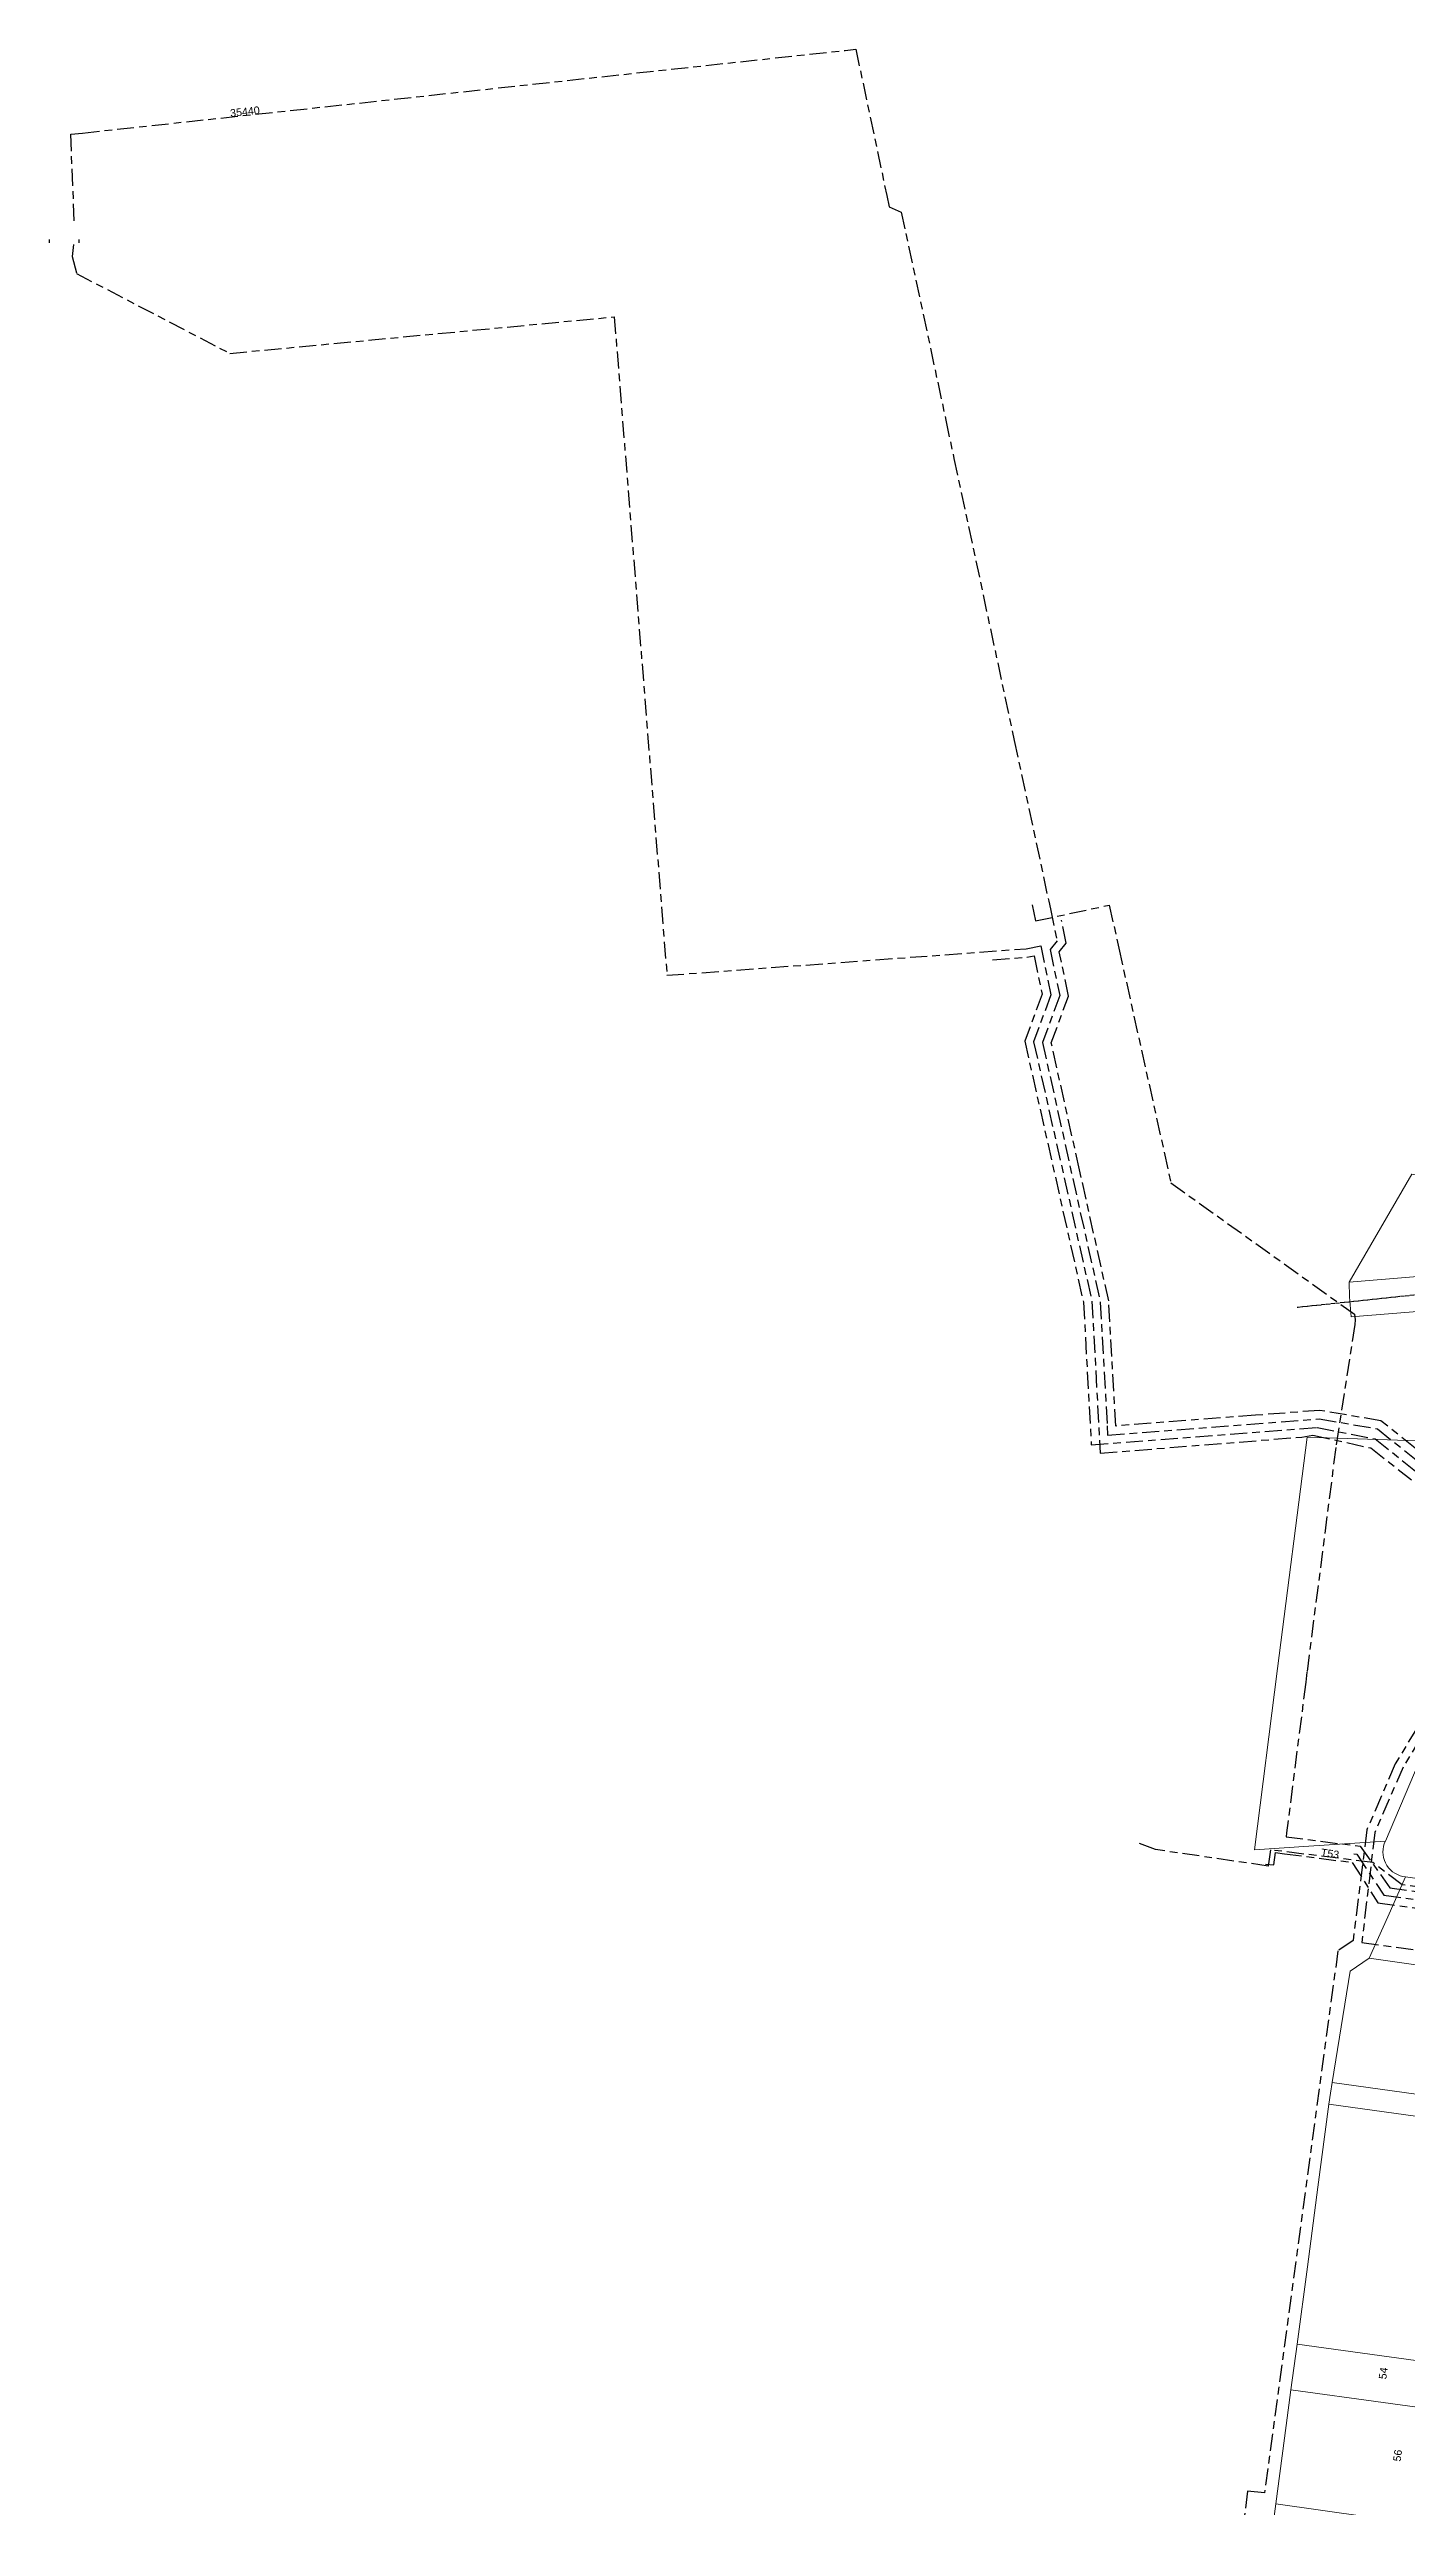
# Model space of a CAD drawing. Header units: metres. Extents: x 307881 to 309377, y 6244646 to 6245709.
# Drawn here: x 307881 to 308201, y 6245130 to 6245709 of the extents above; entities that cross this region are included whole.
import ezdxf

# ---------------------------------------------------------------- set-up
doc = ezdxf.new("R2010")
doc.units = ezdxf.units.M
doc.linetypes.add('Cable Exist OH', pattern=[1, 1, 0])
doc.linetypes.add('Cable Exist UG', pattern=[8.2, 4, -1.2, 1.8, -1.2])
for name, color, linetype in [('_User Miscellaneous7', 7, 'Continuous'), ('Mains_HV_EXT', 7, 'Continuous'), ('Mains_LV_EXT', 7, 'Continuous'), ('Mains_SL_EXT', 7, 'Continuous')]:
    doc.layers.add(name, color=color, linetype=linetype)
for name, color, linetype, lineweight in [('Cadastre Buildings_SP_EXT', 9, 'Continuous', 5), ('Cadastre Land Parcels_SP_EXT', 9, 'Continuous', 5), ('Cadastre Roads_SP_EXT', 9, 'Continuous', 5)]:
    doc.layers.add(name, color=color, linetype=linetype, lineweight=lineweight)
doc.styles.get("Standard").update_dxf_attribs({"font": 'arial.ttf'})

msp = doc.modelspace()

# ---------------------------------------------------------------- linework, layer by layer
at = {"layer": 'Cadastre Buildings_SP_EXT', "linetype": 'Continuous'}
msp.add_lwpolyline([(308242.99, 6245307.86), (308208.57, 6245312.7), (308202.7, 6245302.96), (308195.84, 6245286.92), (308195.58, 6245286.3), (308195.4, 6245285.66), (308195.29, 6245285), (308195.25, 6245284.33), (308195.29, 6245283.66), (308195.41, 6245283.01), (308195.6, 6245282.37), (308195.86, 6245281.75), (308196.19, 6245281.17), (308196.58, 6245280.63), (308197.03, 6245280.13), (308197.53, 6245279.69), (308198.08, 6245279.32), (308198.67, 6245279), (308199.29, 6245278.75), (308199.94, 6245278.58), (308200.6, 6245278.48), (308220.93, 6245275.62), (308238.19, 6245273.21), (308242.99, 6245307.86)], close=True, dxfattribs=at)
msp.add_lwpolyline([(308205.25, 6245257.48), (308192.02, 6245259.33), (308187.58, 6245256.27), (308183.31, 6245230.08), (308236.44, 6245222.66)], dxfattribs=at)
at = {"layer": 'Cadastre Land Parcels_SP_EXT', "linetype": 'Continuous'}
for points in [[(308242.25, 6245423.09), (308242.12, 6245425.02), (308242.08, 6245426.93), (308242.1, 6245428.85), (308242.2, 6245430.76), (308242.36, 6245432.67), (308242.6, 6245434.57), (308242.91, 6245436.46), (308202.04, 6245443.93), (308187.32, 6245418.52), (308242.25, 6245423.09)], [(308187.78, 6245410.32), (308236.52, 6245414.27), (308237.23, 6245414.37), (308237.92, 6245414.54), (308238.59, 6245414.78), (308239.23, 6245415.09), (308239.84, 6245415.48), (308240.4, 6245415.92), (308240.9, 6245416.42), (308241.36, 6245416.97), (308241.75, 6245417.57), (308242.07, 6245418.21), (308242.32, 6245418.88), (308242.5, 6245419.57), (308242.6, 6245420.27), (308242.63, 6245420.99), (308242.58, 6245421.7), (308242.45, 6245422.4), (308242.25, 6245423.09), (308187.32, 6245418.52), (308187.39, 6245415.02), (308187.78, 6245410.32)], [(308226.72, 6245218.81), (308182.57, 6245224.95), (308179.98, 6245205.41), (308177.53, 6245186.65), (308175.07, 6245168.48), (308218.39, 6245162.49), (308218.96, 6245162.4), (308220.07, 6245162.2), (308222.29, 6245180.89), (308224.55, 6245199.84), (308224.46, 6245199.85), (308226.72, 6245218.81)], [(308218.39, 6245162.49), (308175.07, 6245168.48), (308173.61, 6245157.71), (308217.09, 6245151.71), (308218.39, 6245162.49)], [(308217.09, 6245151.71), (308173.61, 6245157.71), (308172.51, 6245149.33), (308170.07, 6245130.81), (308213.73, 6245124.66), (308214.72, 6245124.53), (308217.4, 6245143.42), (308216.21, 6245143.57), (308217.09, 6245151.71)], [(308214.72, 6245124.53), (308213.73, 6245124.66), (308170.07, 6245130.81), (308167.54, 6245111.76), (308209.57, 6245105.87), (308210.99, 6245105.66), (308212.01, 6245105.45), (308214.72, 6245124.53)]]:
    msp.add_lwpolyline(points, close=True, dxfattribs=at)
at = {"layer": 'Cadastre Roads_SP_EXT', "linetype": 'Continuous'}
for points in [[(308165.01, 6245284.85), (308177.82, 6245285.71), (308195.84, 6245286.92), (308202.7, 6245302.96), (308208.57, 6245312.7), (308215.8, 6245324.66), (308218.1, 6245327.44), (308231.97, 6245344.18), (308234.52, 6245346.45), (308250.88, 6245361.07), (308259.77, 6245366.9), (308272.08, 6245374.96), (308279.87, 6245378.65), (308219.95, 6245380.62), (308177.42, 6245382.03), (308170.45, 6245327.54), (308165.01, 6245284.85)], [(308192.02, 6245259.33), (308205.25, 6245257.48), (308266.84, 6245248.89), (308268.36, 6245259.58), (308269.67, 6245268.81), (308255.51, 6245270.79), (308238.19, 6245273.21), (308220.93, 6245275.62), (308200.6, 6245278.48), (308196.39, 6245269.1), (308192.02, 6245259.33)], [(308271.75, 6245217.74), (308236.44, 6245222.66), (308183.31, 6245230.08), (308182.94, 6245227.53), (308182.57, 6245224.95), (308226.72, 6245218.81), (308226.81, 6245218.8), (308268.15, 6245213.09), (308270.55, 6245209.64), (308271.15, 6245213.71), (308271.75, 6245217.74)]]:
    msp.add_lwpolyline(points, close=True, dxfattribs=at)
at = {"layer": 'Mains_HV_EXT', "linetype": 'Cable Exist UG'}
for points in [[(307887.18, 6245668.44), (307886.33, 6245688.82), (307889.11, 6245689.1), (307889.11, 6245689.1), (308068.63, 6245708.56), (308071.17, 6245708.85), (308078.46, 6245674.4), (308079, 6245671.69), (308079, 6245671.69), (308081.88, 6245670.49), (308092.36, 6245621.51), (308094.28, 6245612.45), (308108.48, 6245546.05), (308116.58, 6245508.2), (308116.98, 6245506.39), (308118.58, 6245498.87), (308116.93, 6245496.84), (308116.93, 6245496.84), (308119.17, 6245486.02), (308115.12, 6245474.97), (308128.73, 6245413.81), (308130.37, 6245384.65), (308130.41, 6245382.48), (308130.41, 6245382.48), (308180.29, 6245386.32), (308193.96, 6245384), (308214.31, 6245367.74)], [(307881.27, 6245664.06), (307881.27, 6245663.26)], [(307887.02, 6245662.89), (307886.66, 6245660.01), (307886.66, 6245660.01), (307887.71, 6245656.02), (307923.8, 6245637.21), (308014.3, 6245645.81), (308026.72, 6245490.78), (308111.26, 6245497.02), (308114.72, 6245497.68), (308114.72, 6245497.68), (308117.1, 6245486.17), (308113.04, 6245475.11), (308126.75, 6245414.05), (308128.72, 6245378.24), (308128.72, 6245378.24), (308176.14, 6245382.04), (308178.8, 6245382.52), (308192.4, 6245379.47), (308210.98, 6245365)], [(307888.27, 6245664.06), (307888.27, 6245663.26)], [(308112.68, 6245507.36), (308113.49, 6245503.58), (308113.49, 6245503.58), (308130.85, 6245507.3), (308133.09, 6245497.12), (308145.36, 6245441.89), (308188.6, 6245410.97), (308188.73, 6245409.63), (308188.73, 6245409.63), (308188.63, 6245408.51), (308184.17, 6245379.59), (308177.39, 6245326.67), (308177.11, 6245324.31), (308172.57, 6245288.83), (308172.47, 6245287.91), (308189.92, 6245285.69), (308196.89, 6245275.92), (308269.35, 6245265.82), (308272.32, 6245265.83), (308274.88, 6245266.42), (308275.89, 6245266.83), (308277.79, 6245267.92), (308279.16, 6245269.05)], [(308390.32, 6245312.24), (308401.75, 6245396.74), (308380.24, 6245404.83), (308339.86, 6245400.69), (308323.09, 6245398.99), (308293.45, 6245389.92), (308279.64, 6245384.74), (308268.6, 6245379.7), (308263.95, 6245376.69), (308247.28, 6245365.91), (308231.96, 6245351.91), (308215.67, 6245369.21), (308194.81, 6245385.89), (308180.39, 6245388.33), (308165.24, 6245387.17), (308132.37, 6245384.64), (308130.72, 6245414.08), (308123.85, 6245444.98), (308117.2, 6245474.83), (308121.24, 6245485.87), (308119.08, 6245496.32), (308120.73, 6245498.34), (308119.59, 6245503.72)], [(308103.34, 6245494.43), (308111.45, 6245495.03), (308113.15, 6245495.35), (308115.01, 6245486.33), (308110.95, 6245475.23), (308124.77, 6245413.77), (308126.61, 6245380.19), (308179.75, 6245384.27), (308193.44, 6245381.63), (308213.05, 6245365.88), (308230.38, 6245347.02), (308213.61, 6245326.73), (308204.21, 6245311.27)], [(308211.79, 6245327.64), (308198.18, 6245305.09), (308191.46, 6245289.55), (308188.24, 6245263.47), (308184.68, 6245261.07), (308184.68, 6245261.07), (308167.39, 6245133.41), (308163.41, 6245133.82), (308153.26, 6245057.44)], [(308204.21, 6245311.27), (308200.02, 6245304.33), (308193.36, 6245288.96), (308190.28, 6245263.02), (308271.66, 6245251.85), (308330.52, 6245243.52), (308372.1, 6245237.3)], [(308167.61, 6245281.49), (308169.61, 6245281.29), (308169.61, 6245281.29), (308169.98, 6245284.19), (308172.1, 6245283.9), (308172.1, 6245283.9), (308188.06, 6245281.88), (308194.07, 6245272.4), (308268.64, 6245261.88), (308281.69, 6245260.07), (308281.69, 6245260.07), (308280.68, 6245252.79), (308298.09, 6245250.49), (308332.69, 6245245.27), (308356.67, 6245241.79), (308387.39, 6245237.33)], [(308188.39, 6245283.89), (308189.16, 6245283.8), (308195.49, 6245274.18), (308195.49, 6245274.18), (308283.9, 6245261.78), (308283.9, 6245261.78), (308283.02, 6245254.62), (308283.02, 6245254.62), (308298.4, 6245252.52), (308332.97, 6245247.25), (308356.95, 6245243.78), (308463.8, 6245228.11), (308465.32, 6245225.91), (308465.32, 6245225.91), (308473.25, 6245224.76)]]:
    msp.add_lwpolyline(points, dxfattribs=at)
at = {"layer": 'Mains_LV_EXT', "linetype": 'Cable Exist UG'}
msp.add_lwpolyline([(308237.91, 6245271.23), (308229.99, 6245272.34), (308199.8, 6245276.61), (308192.93, 6245281.85), (308168.79, 6245284.83), (308168.27, 6245281.03), (308141.7, 6245284.9), (308137.43, 6245286.53)], dxfattribs=at)
at = {"layer": 'Mains_SL_EXT', "linetype": 'Cable Exist OH'}
msp.add_lwpolyline([(308216.79, 6245416.95), (308175.06, 6245412.54)], dxfattribs=at)

# ---------------------------------------------------------------- texts
at = {"layer": '_User Miscellaneous7'}
for s, rotation, p in [('35440', 6.18706, (307923.97, 6245692.88)), ('T53', 351.84526, (308180.55, 6245283.38))]:
    msp.add_text(s, height=1.8, rotation=rotation, dxfattribs=at).set_placement(p)
at = {"layer": 'Cadastre Land Parcels_SP_EXT'}
for s, rotation, p in [('54', 82.43565, (308196.04, 6245160.09)), ('56', 82.4466, (308199.42, 6245140.72))]:
    msp.add_text(s, height=1.8, rotation=rotation, dxfattribs=at).set_placement(p)

doc.saveas('drawing.dxf')
